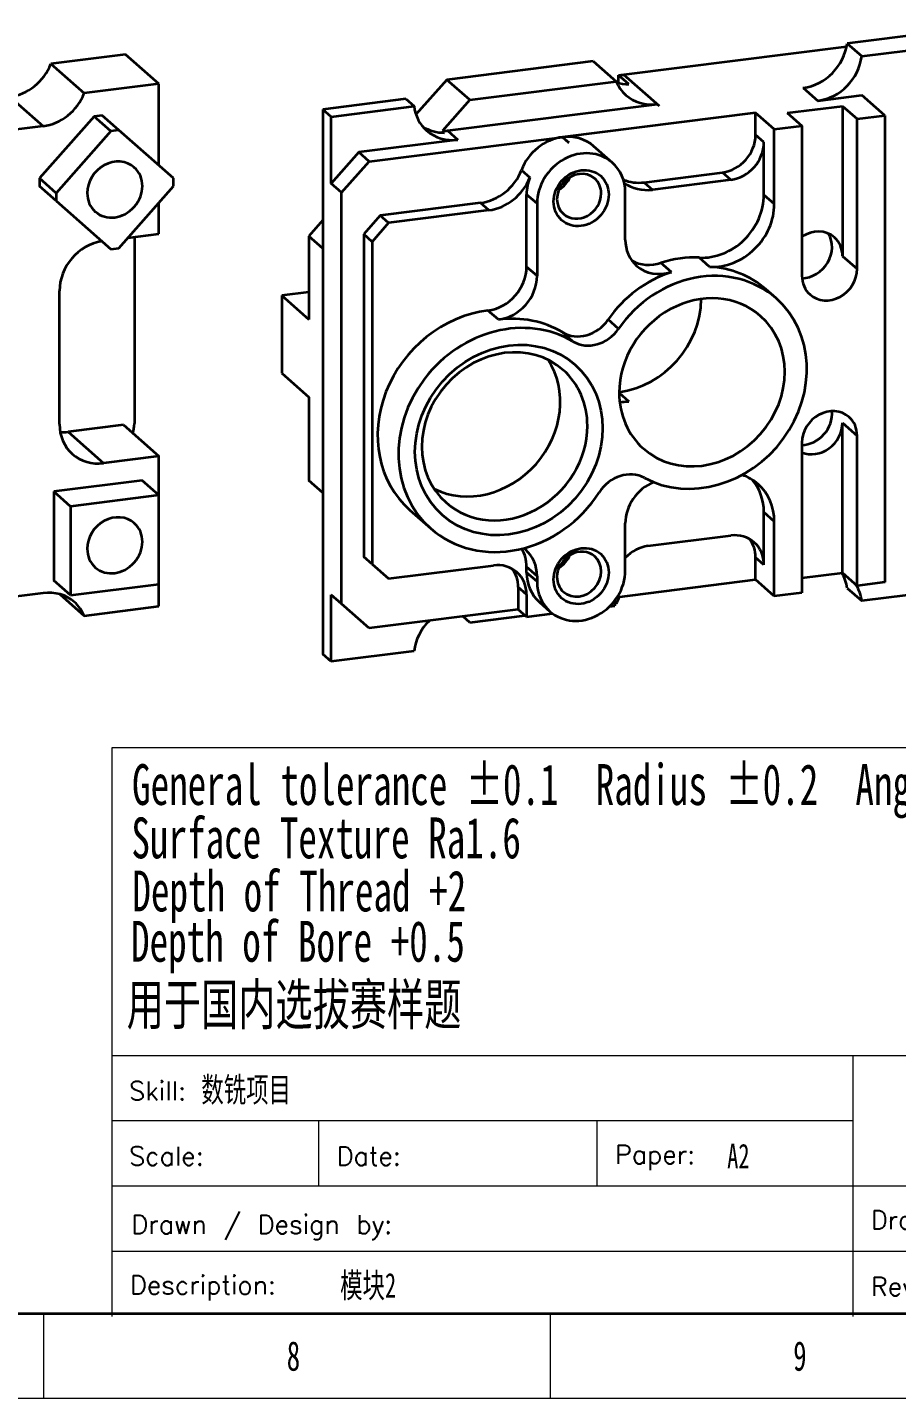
# Model space of a CAD drawing. Header units: millimetres. Extents: x 3154 to 3910, y 100 to 635.
# Drawn here: x 3680.9 to 3810.7, y 99.9 to 304.8 of the extents above; entities that cross this region are included whole.
import ezdxf

# ---------------------------------------------------------------- set-up
doc = ezdxf.new("R2010")
doc.units = ezdxf.units.MM
doc.layers.get('0').update_dxf_attribs({"lineweight": 35})
doc.layers.add('ACAD0', color=7, linetype='Continuous', lineweight=0)
doc.layers.add('EB0', color=7, linetype='Continuous', lineweight=35)
doc.styles.get("Standard").update_dxf_attribs({"font": 'txt.shx', "bigfont": 'gbcbig.shx'})
doc.styles.add('UserTxtStyle2', font='', dxfattribs={"width": 0.667})
doc.styles.add('标准', font='', dxfattribs={"width": 0.667})
doc.styles.get('UserTxtStyle2').set_extended_font_data('宋体')
doc.styles.get('标准').set_extended_font_data('宋体')

msp = doc.modelspace()

# ---------------------------------------------------------------- linework, layer by layer
at = {"layer": 'ACAD0', "color": 7, "linetype": 'Continuous'}
for p, q in [((3693.525698353335, 197.1527064272299), (3693.525698353335, 112.144683006859)), ((3897.265548123967, 197.1527064272316), (3693.525698353335, 197.1527064272305)), ((3897.265548123967, 151.1295565907548), (3693.525698353335, 151.1295565907548)), ((3804.12431342205, 151.1295565907548), (3804.12431342205, 121.8909014028328)), ((3804.12431342205, 141.3833381947805), (3693.525698353335, 141.3833381947805)), ((3724.39517368899, 141.3833381947808), (3724.39517368899, 131.6371197988068)), ((3765.931162379038, 141.3833381947805), (3765.931162379038, 131.6371197988068)), ((3780.007056949988, 131.6371197988068), (3693.525698353335, 131.6371197988068)), ((3897.265548123969, 131.6371197988068), (3780.007056949988, 131.6371197988068)), ((3897.265548123967, 121.8909014028334), (3693.525698353335, 121.8909014028334)), ((3804.12431342205, 121.8909014028328), (3804.12431342205, 112.1446830068596))]:
    msp.add_line(p, q, dxfattribs=at)
at = {"layer": 'EB0', "color": 7, "linetype": 'Continuous', "lineweight": 35}
for p, q in [((3822.241115607591, 304.7642512208002), (3803.28215252305, 302.3756463904501)), ((3803.204917512179, 301.8887710818634), (3769.943558389167, 297.6982337244731)), ((3803.28215252305, 302.3756463904501), (3805.461954575853, 300.4532416774279)), ((3805.461954575853, 300.4532416774279), (3822.77314219209, 302.6342463122728)), ((3695.554079390307, 300.7287499917419), (3684.414247655471, 299.325263114719)), ((3684.414247655471, 299.325263114719), (3689.396652347593, 294.9311951992393)), ((3700.53648408243, 296.3346820762622), (3695.554079390307, 300.7287499917419)), ((3765.380900559446, 299.706079845692), (3743.530528280628, 296.9531916978858)), ((3765.380900559446, 299.706079845692), (3768.80630378528, 296.6851581537995)), ((3770.718823507658, 296.2723398749128), (3769.161822041369, 297.6454860985003)), ((3769.161822041369, 296.4590592260938), (3769.161822041369, 297.6454860985003)), ((3775.237363374547, 293.0295365641535), (3769.943558389167, 297.6982337244731)), ((3700.53648408243, 296.3346820762622), (3689.396652347593, 294.9311951992393)), ((3700.53648408243, 284.1391810936626), (3700.53648408243, 296.3346820762622)), ((3743.530528280628, 296.9531916978858), (3738.92565424673, 291.7317553353977)), ((3746.955931506462, 293.9322700059935), (3743.530528280628, 296.9531916978858)), ((3746.955931506462, 293.9322700059935), (3768.80630378528, 296.6851581537995)), ((3796.742747235221, 295.7389602567757), (3798.922549288025, 293.8165555437698)), ((3678.29458846909, 294.4022615830089), (3683.276993161213, 290.0081936675293)), ((3737.390224079393, 294.0740437205275), (3725.022362977605, 292.5158396859978)), ((3726.267964150635, 291.4173227071279), (3738.635825252424, 292.9755267416576)), ((3737.390224079393, 294.0740437205275), (3738.635825252424, 292.9755267416576)), ((3746.955931506462, 293.9322700059935), (3742.878178098292, 289.3085322520516)), ((3743.618229073869, 289.3597620804973), (3774.916418752849, 293.3029633365147)), ((3774.916418752849, 293.3029633365147), (3775.227819046108, 293.0283306093459)), ((3794.358784935633, 291.9861273051274), (3802.597662277158, 293.0241282826529)), ((3798.922549288025, 293.8165555437698), (3805.471499774889, 294.6416457502858)), ((3802.597662277158, 293.0241282826529), (3804.777464329961, 291.1017235696306)), ((3802.597662277158, 293.0241282826529), (3802.597662277158, 270.6033002031395)), ((3808.896903000723, 291.6207240583933), (3805.471499774889, 294.6416457502858)), ((3690.891142403009, 291.4712088435178), (3682.735069950406, 282.2230919644521)), ((3692.056295610524, 291.6180043495357), (3690.891142403009, 291.4712088435178)), ((3693.382344749071, 289.2741748857779), (3690.891142403009, 291.4712088435178)), ((3694.547497956586, 289.4209703917959), (3692.056295610524, 291.6180043495357)), ((3725.022362977605, 292.5158396859978), (3725.022362977605, 211.1365630479887)), ((3726.267964150635, 291.4173227071279), (3725.022362977605, 292.5158396859978)), ((3726.267964150635, 281.4525202880109), (3726.267964150635, 291.4173227071279)), ((3789.616545678356, 292.0163853058266), (3760.790019298552, 288.3845765613006)), ((3792.419148317675, 289.5447221033849), (3789.616545678356, 292.0163853058266)), ((3789.616545678356, 288.6947821776395), (3789.616545678356, 292.0163853058266)), ((3794.358784935633, 291.9861273051274), (3796.538586988438, 290.0637225921048)), ((3804.777464329961, 291.1017235696306), (3808.896903000723, 291.6207240583933)), ((3804.777464329961, 268.6808954901172), (3804.777464329961, 291.1017235696306)), ((3808.896903000723, 291.6207240583933), (3808.896903000723, 221.867044438751)), ((3683.276993161213, 290.0081936675293), (3630.463875293118, 283.3543662467074)), ((3693.382344749071, 289.2741748857779), (3685.226272296467, 280.0260580067122)), ((3694.547497956586, 289.4209703917959), (3693.382344749071, 289.2741748857779)), ((3702.703570409166, 282.227990596945), (3694.547497956586, 289.4209703917959)), ((3743.18957839155, 289.0339030073339), (3742.878178098292, 289.3085322520516)), ((3743.618229073869, 289.3597620804973), (3745.175230540157, 287.98661585691)), ((3792.419148317675, 289.5447221033849), (3796.538586988438, 290.0637225921048)), ((3792.419148317675, 278.3888733007431), (3792.419148317675, 289.5447221033849)), ((3796.538586988438, 290.0637225921048), (3796.538586988438, 267.6428945125916)), ((3745.175230540157, 287.98661585691), (3730.387402821397, 286.1235246868761)), ((3731.944404287686, 284.7503784632892), (3760.780474541505, 288.3833818289563)), ((3760.780474541505, 288.3833818289563), (3761.714675421278, 287.5594940948034)), ((3760.790019298552, 288.3845765613006), (3761.724220178325, 287.5606888271484)), ((3761.724220167128, 287.5606888257535), (3761.714675421278, 287.5594932664435)), ((3768.243689429741, 284.5531499279887), (3765.441086790422, 287.0248131304453)), ((3790.862146851387, 287.5962651991398), (3789.616545678356, 288.6947821776395)), ((3790.862146851387, 279.76201952433), (3790.862146851387, 287.5962651991398)), ((3730.387402821397, 286.1235246868761), (3726.267964150635, 281.4525202880109)), ((3731.944404287686, 284.7503784632892), (3730.387402821397, 286.1235246868761)), ((3727.824965616924, 280.0793740644235), (3731.944404287686, 284.7503784632892)), ((3754.67036039811, 283.4615757394545), (3755.91596157114, 282.3630587605847)), ((3773.000703590069, 281.6189781528755), (3784.67321927325, 283.0895768991537)), ((3785.918820446647, 281.9910599203303), (3784.67321927325, 283.0895768991537)), ((3682.735069950406, 282.2230919644521), (3682.735069950402, 281.0487279163167)), ((3685.226272296467, 280.0260580067122), (3682.735069950406, 282.2230919644521)), ((3685.226272296463, 278.8516939585769), (3682.735069950402, 281.0487279163167)), ((3694.547497956559, 271.805509669744), (3702.703570409162, 281.05362654881)), ((3702.703570409162, 281.05362654881), (3702.703570409166, 282.227990596945)), ((3727.824965616924, 280.0793740644235), (3726.267964150635, 281.4525202880109)), ((3773.000703590069, 281.6189781528755), (3774.2463047631, 280.5204611740053)), ((3785.918820446647, 281.9910599203303), (3774.2463047631, 280.5204611740053)), ((3685.226272296467, 280.0260580067122), (3685.226272296463, 278.8516939585769)), ((3685.226272296463, 278.8516939585769), (3693.382344749044, 271.658714163726)), ((3727.824965616924, 218.6297022646488), (3727.824965616924, 280.0793740644235)), ((3755.434974663102, 269.0160262104466), (3755.434974663102, 279.8112579153817)), ((3756.99197612939, 278.4381116917942), (3755.434974663102, 279.8112579153817)), ((3770.174178232236, 273.0527114299699), (3770.174178232214, 280.0989129087641)), ((3790.862146851387, 279.76201952433), (3792.419148317675, 278.3888733007431)), ((3700.53648408243, 273.9138609617087), (3700.53648408243, 278.5963816244778)), ((3733.592179755991, 276.6539708385909), (3731.120516553534, 273.8513681992718)), ((3748.560245492892, 278.5397698646419), (3733.592179755991, 276.6539708385909)), ((3734.837780929022, 275.5554538597213), (3733.592179755991, 276.6539708385909)), ((3749.805846665922, 277.4412528857717), (3734.837780929022, 275.5554538597213)), ((3749.805846665922, 277.4412528857717), (3748.560245492892, 278.5397698646419)), ((3756.99197612939, 278.4381116917942), (3756.99197612939, 267.6428799868593)), ((3725.022362977605, 275.9669048625112), (3722.933334926817, 273.5981697035596)), ((3734.837780929022, 275.5554538597213), (3732.366117726564, 272.7528512204021)), ((3695.890689638922, 273.3285458788586), (3700.53648408243, 273.9138609617087)), ((3696.890454565354, 273.4545044200427), (3696.890454565354, 245.5741270365906)), ((3725.022362977605, 271.7558201354855), (3722.933334926817, 273.5981697035596)), ((3722.933334926817, 273.5981697035596), (3722.933334926865, 261.1421579732579)), ((3731.120516553534, 273.8513681992718), (3731.120516553534, 225.6881089118212)), ((3732.366117726564, 272.7528512204021), (3731.120516553534, 273.8513681992718)), ((3732.366117726564, 272.7528512204021), (3732.366117726564, 224.589591932951)), ((3693.382344749044, 271.658714163726), (3694.547497956559, 271.805509669744)), ((3802.597662277158, 270.6033002031395), (3804.777464329961, 268.6808954901172)), ((3756.99197612939, 267.6428799868593), (3755.434974663102, 269.0160262104466)), ((3777.050475139166, 268.2147323993507), (3775.4934736637, 269.5878786689889)), ((3782.759774882784, 268.9922545659814), (3781.202773416496, 270.3654007895689)), ((3685.706504867686, 245.4726341774239), (3685.706504867686, 265.4022529459984)), ((3722.933334926849, 265.2223638947728), (3718.885131114514, 264.7123381545852)), ((3718.885131114514, 264.7123381545852), (3718.885131114467, 253.086727206292)), ((3718.885131114514, 264.7123381545852), (3722.933334926865, 261.1421579732579)), ((3792.686789243034, 264.2887503681269), (3791.129787776746, 265.6618965917141)), ((3751.22476126212, 261.103488578045), (3749.667759795831, 262.4766348017141)), ((3769.167657484491, 259.7329359790737), (3767.610655828661, 261.1060821964112)), ((3762.361962915682, 257.8418725849805), (3760.804961373834, 259.2150189071934)), ((3718.885131114467, 253.086727206292), (3722.933334926817, 249.5165470249647)), ((3769.25951775939, 250.1807331373569), (3770.718823507658, 248.8937464384495)), ((3722.933334926817, 249.5165470249647), (3722.933334926817, 237.0605352946573)), ((3695.242679097049, 245.3665268410854), (3687.003801755477, 244.3285258635539)), ((3687.003801755477, 244.3285258635539), (3692.297606740858, 239.6598287033567)), ((3695.242679097049, 245.3665268410854), (3700.53648408243, 240.6978296808885)), ((3802.597662277158, 245.6912767425245), (3804.777464329961, 243.7688720295021)), ((3802.597662277158, 223.2704486630106), (3802.597662277158, 245.6912767425245)), ((3796.538586988438, 242.7308710519763), (3796.538586988438, 220.3100429724627)), ((3804.777464329961, 221.3480439499775), (3804.777464329961, 243.7688720295021)), ((3700.53648408243, 240.6978296808885), (3692.297606740858, 239.6598287033567)), ((3700.53648408243, 234.885017241814), (3700.53648408243, 240.6978296808885)), ((3698.064820879973, 237.064819294618), (3684.88261713363, 235.4040177306735)), ((3700.556023226034, 234.8677853368781), (3698.064820879973, 237.064819294618)), ((3725.022362977605, 235.2181857265834), (3722.933334926817, 237.0605352946573)), ((3684.88261713363, 235.4040177306735), (3684.882617133534, 222.1176052184421)), ((3687.373819479692, 233.2069837729337), (3684.88261713363, 235.4040177306735)), ((3700.556023226034, 234.8677853368781), (3687.373819479692, 233.2069837729337)), ((3700.556023226034, 221.5813728245794), (3700.556023226034, 234.8677853368781)), ((3687.373819479692, 233.2069837729337), (3687.373819479595, 219.9205712607023)), ((3738.016228068653, 232.6570233957979), (3741.13023100123, 229.9107309486232)), ((3790.862146851387, 224.4857918350766), (3790.862146851387, 232.3200375098867)), ((3792.419148317675, 230.9468912862993), (3790.862146851387, 232.3200375098867)), ((3770.174178232214, 223.6316459413114), (3770.174178232214, 230.6778531961612)), ((3792.419148317675, 219.7910424836571), (3792.419148317675, 230.9468912862993)), ((3773.560503170745, 227.2883943153987), (3785.91882044628, 228.8453959408537)), ((3732.366117726564, 224.589591932951), (3731.120516553534, 225.6881089118212)), ((3789.616545678356, 222.2627056861298), (3789.616545678356, 225.5843088139466)), ((3790.862146851387, 224.4857918350766), (3789.616545678356, 225.5843088139466)), ((3732.366117726564, 224.589591932951), (3734.837780929022, 222.4097898801472)), ((3734.837780929022, 222.4097898801472), (3750.491648258501, 224.3819917854095)), ((3755.434974663102, 223.3439908079338), (3755.434974663102, 224.1743830794567)), ((3756.99197612939, 222.8012368558695), (3755.434974663102, 224.1743830794567)), ((3756.99197612939, 221.9708445843467), (3755.434974663102, 223.3439908079338)), ((3687.373819479595, 219.9205712607023), (3684.882617133534, 222.1176052184421)), ((3687.373819479595, 219.9205712607023), (3700.556023226034, 221.5813728245794)), ((3700.53648408243, 218.2770085663346), (3700.53648408243, 221.5789111238744)), ((3756.99197612939, 222.8012368558695), (3756.99197612939, 221.9708445843467)), ((3768.976581294508, 219.6623145989893), (3789.616545678356, 222.2627056861298)), ((3792.419148317675, 219.7910424836571), (3789.616545678356, 222.2627056861298)), ((3796.538586988438, 222.5070769302023), (3802.597662277158, 223.2704486630106)), ((3802.597662277158, 223.2704486630106), (3804.777464329961, 221.3480439499775)), ((3808.896903000723, 221.867044438751), (3804.777464329961, 221.3480439499775)), ((3822.77314219209, 221.2549696742638), (3805.461954575853, 219.0739650394188)), ((3683.276993161213, 220.254514048104), (3630.463875293118, 213.6006866269337)), ((3685.758200582482, 220.0823345319084), (3689.396652347593, 216.8735216893119)), ((3727.824965616924, 218.6297022646488), (3726.267964150635, 220.0028484882359)), ((3726.267964150635, 210.0380460691189), (3726.267964150635, 220.0028484882359)), ((3754.189373490071, 221.1209046589491), (3754.189373490071, 217.7993015305924)), ((3755.434974663102, 220.0223876795603), (3754.189373490071, 221.1209046589491)), ((3755.434974663102, 220.0223876795603), (3755.434974663102, 216.7007845518174)), ((3796.538586988438, 220.3100429724627), (3792.419148317675, 219.7910424836571)), ((3803.28215252305, 220.9963697524411), (3805.461954575853, 219.0739650394188)), ((3689.396652347593, 216.8735216893119), (3700.53648408243, 218.2770085663346)), ((3731.944404287686, 214.9966988433092), (3727.824965616924, 218.6297022646488)), ((3754.189373490071, 217.7993015305924), (3731.944404287686, 214.9966988433092)), ((3755.434974663102, 216.7007845518174), (3754.189373490071, 217.7993015305924)), ((3755.434974663102, 216.7007845518174), (3759.32861469408, 217.1913375752354)), ((3757.365463465575, 218.8897539287046), (3758.922464931863, 217.5166077051172)), ((3767.837539208078, 218.2633609071439), (3768.617176765616, 218.3615859086906)), ((3768.617176765616, 218.3615859086906), (3768.617176765688, 219.1473866690678)), ((3768.617176765638, 218.6036568791025), (3768.80630378528, 218.6274846438727)), ((3746.955931506462, 215.8745964960666), (3745.950502678742, 216.7613013757736)), ((3746.955931506462, 215.8745964960666), (3755.194802317906, 216.9125966508791)), ((3726.267964150635, 210.0380460691189), (3725.022362977605, 211.1365630479887)), ((3738.635825252424, 211.5962501036485), (3726.267964150635, 210.0380460691189)), ((3185.892085676875, 112.6356634755134), (3897.485370032705, 112.6356444084448))]:
    msp.add_line(p, q, dxfattribs=at)
at = {"layer": 'EB0', "color": 7, "linetype": 'Continuous', "lineweight": 18}
for p, q in [((3683.370903815823, 99.90588942771319), (3683.370903815823, 112.635662302155)), ((3758.98564637528, 99.90588942771319), (3758.98564637528, 112.635662302155)), ((3910.215131494194, 99.90588942771319), (3154.067705899625, 99.90588942771319))]:
    msp.add_line(p, q, dxfattribs=at)
at = {"layer": 'EB0', "color": 7, "linetype": 'Continuous', "lineweight": 35}
for centre, major_axis, ratio, start_param, end_param in [((3796.742747235259, 302.3821665129447), (-4.660612830044818, -5.284638216623797), 0.8819171036881971, 0.7853981633916606, 2.23086560230582), ((3678.304132687892, 301.0466633328745), (4.660612830061158, 5.284638216642326), 0.8819171036881972, 3.925542770466155, 5.113390369286312), ((3798.922549288063, 300.4597617999224), (-4.660612830044818, -5.284638216623797), 0.8819171036881971, 0.7853981633916611, 2.23086560230582), ((3769.934014060716, 304.3402305432573), (4.660612830046681, 5.284638216625911), 0.8819171036881972, 3.809564396549527, 3.928438880144137), ((3774.916418752839, 299.9461626277777), (4.660612830046681, 5.284638216625911), 0.8819171036881972, 2.740591264688373, 3.141592653589793), ((3771.491015527004, 302.9670843196699), (4.660612830046681, 5.284638216625911), 0.8819171036881972, 3.517895157245954, 3.809564396549526), ((3683.286537380015, 296.6525954173952), (4.660612830061158, 5.284638216642326), 0.8819171036881972, 3.925542770466155, 5.113390369286313), ((3745.175230540214, 294.6298221130809), (-4.660612830044818, -5.284638216623797), 0.8819171036881971, 5.623116031668665, 6.283185307179586), ((3774.916418752839, 299.9461626277777), (4.660612830046681, 5.284638216625911), 0.8819171036881972, 3.141592653589793, 3.926990816988876), ((3775.227819046097, 299.6715333830601), (4.660612830046681, 5.284638216625911), 0.8819171036881972, 3.926990816988876, 3.92843888014411), ((3743.929629367184, 295.7283390919511), (-4.660612830044818, -5.284638216623797), 0.8819171036881971, 0.1340315614060678, 0.6728805855649677), ((3745.175230540214, 294.6298221130809), (-4.660612830044818, -5.284638216623797), 0.8819171036881971, 0, 0.7853981633887614), ((3743.618229073926, 296.0029683366683), (-4.660612830044818, -5.284638216623797), 0.8819171036881971, 0.6728805855649665, 0.7853981633887593), ((3760.780474541483, 281.7401755727339), (-4.66061224893901, -5.284637557711747), 0.8819171036881971, 3.926990816983971, 5.113390344061086), ((3760.780474541483, 281.7401755727339), (4.66061224893901, 5.284637557711749), 0.8819171036881971, 0, 0.7839500350299492), ((3784.673219273249, 288.0719815914705), (-3.495459622669411, -3.963478662621828), 0.881917103688197, 0.7853981633974483, 2.356194490117995), ((3785.918820446279, 286.9734646126003), (3.49545962266941, 3.963478662621827), 0.8819171036881973, 3.926990817061589, 5.497787143782138), ((3693.964921352816, 280.539842277756), (-2.91288301877801, -3.302898885389872), 0.8819171036881972, 3.141592653589793, 5.497787143782137), ((3763.583077180801, 279.2685123702768), (-4.66061224893901, -5.284637557711747), 0.8819171036881971, 3.141592653589793, 5.497787143782137), ((3693.964921352816, 280.539842277756), (-2.91288301877801, -3.302898885389872), 0.8819171036881972, 0, 3.141592653589793), ((3748.560245492902, 285.1829761208068), (4.660612830044816, 5.284638216623796), 0.8819171036881971, 3.92699081698584, 5.113390344061086), ((3763.271676887544, 279.5431416149941), (-2.330306415022409, -2.642319108311899), 0.8819171036881971, 3.141592653589793, 6.283185307179586), ((3763.583077180801, 279.2685123702768), (-4.66061224893901, -5.284637557711747), 0.8819171036881971, 2.356194469118917, 3.141592653589793), ((3749.805846665932, 284.0844591419371), (4.660612830044816, 5.284638216623796), 0.8819171036881971, 3.926990816985842, 5.113390344061086), ((3762.026075714513, 280.6416585938642), (4.66061224893901, 5.284637557711749), 0.8819171036881971, 1.971797690471293, 2.356194490192345), ((3758.912072781937, 283.3879510410387), (2.330306415022408, 2.642319108311898), 0.8819171036881971, 4.35102185647798, 5.073756104291401), ((3763.271676887544, 279.5431416149941), (-2.330306415022409, -2.642319108311899), 0.8819171036881971, 2.356194490192345, 3.141592653589793), ((3773.000703590079, 288.2621844090402), (-4.660612830044818, -5.284638216623797), 0.8819171036881971, 0.2925972959061371, 0.7853981633960542), ((3774.246304763109, 287.1636674301702), (4.660612830044816, 5.284638216623796), 0.8819171036881971, 3.229541937350248, 3.926990816985847), ((3693.964921352816, 280.539842277756), (-2.91288301877801, -3.302898885389872), 0.8819171036881972, 5.497787143782137, 6.283185307179586), ((3763.271676887544, 279.5431416149941), (-2.330306415022409, -2.642319108311899), 0.8819171036881971, 0, 2.356194490192345), ((3782.623269509862, 278.7240185468047), (-5.82576603755602, -6.605797770779744), 0.8819171036881972, 0.6121185269799052, 2.356194490192345), ((3784.180270976152, 277.3508723232172), (-5.82576603755602, -6.605797770779744), 0.8819171036881972, 0.6121185269799052, 2.356194490192345), ((3798.478223606396, 270.0842997143768), (-2.91288301877801, -3.302898885389872), 0.8819171036881972, 3.141592653589793, 4.417244536163672), ((3692.297606740906, 266.232653728019), (4.660612830044816, 5.284638216623796), 0.8819171036881971, 0.8238798456214944, 2.356194490192344), ((3775.941395666276, 273.7793125293651), (4.078038556186509, 4.624061081401031), 0.8819171036881969, 2.356194490192345, 3.141592653589793), ((3796.921222140108, 271.457445937964), (-2.91288301877801, -3.302898885389872), 0.8819171036881972, 0.6963568463519739, 2.871042890611219), ((3798.478223606396, 270.0842997143768), (-2.91288301877801, -3.302898885389872), 0.8819171036881972, 2.356194490192345, 3.141592653589793), ((3778.503830839101, 254.4840270508203), (11.06895547135644, 12.55101576448152), 0.881917103688197, 0.6121185269799089, 0.9789112352682832), ((3749.667759795723, 268.289441009934), (-4.078036741297944, -4.62405902351083), 0.8819171036881971, 0.7853981634162202, 2.356191810675169), ((3774.384394199987, 275.1524587529526), (-4.078038556186509, -4.624061081401031), 0.8819171036881969, 0.1920797190735665, 0.9789112140448526), ((3775.941395666276, 273.7793125293651), (4.078038556186509, 4.624061081401031), 0.8819171036881969, 3.141592653589793, 4.120503867634644), ((3780.06083230539, 253.1108808272325), (-11.06895547135644, -12.55101576448152), 0.8819171036881969, 3.141592653589793, 3.753711180569701), ((3800.6580256592, 268.1618950013543), (-2.91288301877801, -3.302898885389872), 0.8819171036881972, 0, 2.356194490192345), ((3751.224761262012, 266.9162947863466), (4.078036741297944, 4.62405902351083), 0.8819171036881971, 3.926990817006013, 5.497784464264962), ((3780.060831970403, 253.1108807661439), (11.06895540508794, 12.5510156893401), 0.881917103688197, 0.9789112140379788, 1.704969568981355), ((3781.617833771678, 251.7377346036454), (11.06895547135644, 12.55101576448152), 0.881917103688197, 0, 1.704969576454056), ((3800.6580256592, 268.1618950013543), (-2.91288301877801, -3.302898885389872), 0.8819171036881972, 5.497787143782137, 6.283185307179586), ((3781.617833771678, 251.7377346036454), (-8.738649056334033, -9.908696656169619), 0.881917103688197, 3.141592653589793, 5.497787143782137), ((3781.617833771678, 251.7377346036454), (11.06895547135644, 12.55101576448152), 0.881917103688197, 3.346975951867308, 6.283185307179586), ((3749.667760143765, 245.8686189373574), (11.65153207511205, 13.2115955415595), 0.8819171036881966, 0.7853981845128029, 3.141592653589793), ((3769.161822041369, 262.7229043923445), (8.738649056334031, 9.908696656169619), 0.881917103688197, 3.934927658232219, 5.48985030253716), ((3752.781763076342, 243.1223264901825), (11.65153207511205, 13.2115955415595), 0.8819171036881966, 0.1649473376034511, 3.141592653589793), ((3751.224761262057, 244.495472777009), (11.65153218779538, 13.21159566933039), 0.881917103688197, 0.164947324188637, 0.7853981633936284), ((3763.679021318105, 263.6308826093007), (-3.495459547868574, -3.96347857780565), 0.881917103688197, 0.1649473242118569, 1.704969568966793), ((3781.617833771678, 251.7377346036454), (-8.738649056334033, -9.908696656169619), 0.881917103688197, 0, 3.141592653589793), ((3765.236022867485, 262.2577364134195), (-3.495459622533613, -3.963478662467848), 0.8819171036881972, 0.1649473376034412, 1.704969576454052), ((3752.158962489827, 243.6715849796176), (-8.738649056334033, -9.908696656169619), 0.881917103688197, 3.141592653589793, 6.283185307179586), ((3748.110758677477, 247.2417651609446), (-8.738649056334033, -9.908696656169619), 0.881917103688197, 0.2337492276596077, 2.90784342593014), ((3752.158962489827, 243.6715849796176), (-8.738649056334033, -9.908696656169619), 0.881917103688197, 2.356194490192345, 3.141592653589793), ((3781.617833771678, 251.7377346036454), (-8.738649056334033, -9.908696656169619), 0.881917103688197, 5.497787143782137, 6.283185307179586), ((3770.718823507658, 261.349758168757), (8.738649056334031, 9.908696656169619), 0.881917103688197, 3.814944270836556, 3.926990816987241), ((3800.6580256592, 243.2498715407392), (-2.91288301877801, -3.302898885389872), 0.8819171036881972, 3.141592653589793, 5.497787143782137), ((3796.921222140108, 246.545422477349), (-2.91288301877801, -3.302898885389872), 0.8819171036881972, 0.6923788134457286, 2.445235807237693), ((3800.6580256592, 243.2498715407392), (-2.91288301877801, -3.302898885389872), 0.8819171036881972, 2.356194490192346, 3.141592653589793), ((3692.297606740824, 246.303034959434), (4.660612829986916, 5.284638216558144), 0.8819171036881969, 2.356194490192345, 3.141592653589793), ((3687.003801755444, 250.9717321196309), (4.660612829986916, 5.284638216558144), 0.8819171036881969, 3.74558153569424, 3.926990816992391), ((3692.771015894592, 245.0551265478279), (2.912883018777964, 3.30289888538982), 0.881917103688197, 5.150538010968865, 5.497787143782138), ((3752.158962489827, 243.6715849796176), (-8.738649056334033, -9.908696656169619), 0.881917103688197, 0, 2.356194490192345), ((3798.478223606396, 245.1722762537615), (-2.91288301877801, -3.302898885389872), 0.8819171036881972, 0.2951444442210189, 2.356194490192345), ((3692.297606740824, 246.303034959434), (4.660612829986916, 5.284638216558144), 0.8819171036881969, 3.141592653589793, 3.926990816992392), ((3770.329822676381, 232.9507670386848), (-3.495459622533613, -3.963478662467848), 0.8819171036881972, 3.346975951867318, 4.886998190717918), ((3784.180270976152, 229.9088903087737), (-5.82576603755602, -6.605797770779744), 0.8819171036881972, 3.141592653589793, 3.501516746698397), ((3775.941399970429, 231.404443893115), (4.078041599705731, 4.624064532427447), 0.8819171036881969, 1.052259646517629, 2.35619260733171), ((3782.623269509862, 231.2820365323612), (-5.82576603755602, -6.605797770779744), 0.8819171036881972, 2.356194490192345, 3.007561092178282), ((3784.180270976152, 229.9088903087737), (-5.82576603755602, -6.605797770779744), 0.8819171036881972, 2.356194490192345, 3.141592653589793), ((3752.781763076342, 243.1223264901825), (11.65153207511205, 13.2115955415595), 0.8819171036881966, 3.141592653589793, 4.886998190717916), ((3693.964921352816, 227.3941782988046), (-2.91288301877801, -3.302898885389872), 0.8819171036881972, 3.141592653589793, 5.497787143782136), ((3693.964921352816, 227.3941782988046), (-2.91288301877801, -3.302898885389872), 0.8819171036881972, 0, 3.141592653589793), ((3785.918820446279, 223.8629912485372), (3.495459622669399, 3.963478662621817), 0.8819171036881973, 0, 0.7853981633974483), ((3784.673219273249, 224.9615082274071), (-3.4954596226694, -3.963478662621815), 0.8819171036881968, 2.356194490192345, 2.962462044340509), ((3785.918820446279, 223.8629912485372), (3.495459622669399, 3.963478662621817), 0.8819171036881973, 5.497787143782137, 6.283185307179586), ((3693.964921352816, 227.3941782988046), (-2.91288301877801, -3.302898885389872), 0.8819171036881972, 5.497787143782136, 6.283185307179586), ((3749.667759795851, 223.4477969914454), (-4.078036741206135, -4.624059023406728), 0.8819171036881969, 2.356191963357835, 2.85688447486806), ((3751.22476126214, 222.0746507678582), (4.078036741206134, 4.624059023406729), 0.8819171036881969, 0, 0.07182042458107767), ((3751.22476126214, 222.0746507678582), (4.078036741206134, 4.624059023406729), 0.8819171036881969, 5.497784616947627, 6.283185307179586), ((3763.271676887544, 223.0758745075466), (-2.330306415022409, -2.642319108311899), 0.8819171036881971, 3.141592653589793, 5.497787143782136), ((3758.912072781937, 226.9206839335912), (2.330306415022408, 2.642319108311898), 0.8819171036881971, 4.351021856477955, 5.073756104291423), ((3763.271676887544, 223.0758745075466), (-2.330306415022409, -2.642319108311899), 0.8819171036881971, 0, 3.141592653589793), ((3773.560503170966, 222.3059896231771), (3.495459622622305, 3.963478662568414), 0.8819171036881969, 0.7853981634421232, 1.54004250006222), ((3750.491648258502, 219.3995870936033), (3.495459622311238, 3.963478662215699), 0.8819171036881968, 0, 0.7853981633974483), ((3749.246047085472, 220.4981040724733), (3.495459622311238, 3.963478662215699), 0.8819171036881968, 5.497787143782137, 6.104054697919505), ((3750.491648258502, 219.3995870936033), (3.495459622311238, 3.963478662215699), 0.8819171036881968, 5.497787143678003, 6.283185307179586), ((3762.026075714513, 224.1743914864162), (4.66061224893901, 5.284637557711749), 0.8819171036881971, 2.356194490192345, 3.141592653589793), ((3763.583077180801, 222.801245262829), (-4.66061224893901, -5.284637557711747), 0.8819171036881971, 0, 2.356194490192345), ((3763.583077180801, 222.801245262829), (-4.66061224893901, -5.284637557711747), 0.8819171036881971, 5.497787143782139, 6.283185307179586), ((3763.271676887544, 223.0758745075466), (-2.330306415022409, -2.642319108311899), 0.8819171036881971, 5.497787143782136, 6.283185307179586), ((3796.742747235259, 219.3420743810177), (4.660612830044816, 5.284638216623796), 0.8819171036881971, 5.623116031668662, 5.99878254717907), ((3798.922549288063, 217.4196696679954), (4.660612830044816, 5.284638216623796), 0.8819171036881971, 5.623116031668663, 6.028528223576166), ((3683.286537380015, 213.6125172153249), (-4.660612830061159, -5.284638216642327), 0.8819171036881971, 3.141592653589793, 3.928438863508327), ((3774.916418752839, 216.906084425721), (4.660612830046681, 5.284638216625911), 0.8819171036881972, 1.80048829978888, 1.971797715696317), ((3683.286537380015, 213.6125172153249), (-4.660612830061159, -5.284638216642327), 0.8819171036881971, 2.740591264688172, 3.141592653589793), ((3745.175230540214, 211.5897299811539), (-4.660612830044818, -5.284638216623797), 0.8819171036881971, 4.628650086176195, 5.37245825589561)]:
    msp.add_ellipse(centre, major_axis=major_axis, ratio=ratio, start_param=start_param, end_param=end_param, dxfattribs=at)
for centre, major_axis, ratio in [((3763.583077180801, 279.2685123702768), (2.912883018778011, 3.302898885389874), 0.8819171036881966), ((3752.781763076342, 243.1223264901825), (9.903802263845233, 11.22985621032556), 0.8819171036881971), ((3763.583077180801, 222.801245262829), (2.912883018778011, 3.302898885389874), 0.8819171036881966)]:
    msp.add_ellipse(centre, major_axis=major_axis, ratio=ratio, dxfattribs=at)

# ---------------------------------------------------------------- texts
at = {"color": 0, "style": '标准', "width": 0.667}
for s, p in [('General tolerance ±0.1  Radius ±0.2  Angle ±0.5°', (3696.535746763752, 188.5962347659022)), ('Surface Texture Ra1.6', (3696.446254104063, 180.6218872766535)), ('Depth of Thread +2', (3696.58385453496, 172.6958817507594)), ('Depth of Bore +0.5', (3696.384526454937, 165.1754681084324)), ('用于国内选拔赛样题', (3695.735785718653, 155.7456933454841))]:
    msp.add_text(s, height=6.102065354662177, dxfattribs=at).set_placement(p)
at = {"layer": 'EB0', "color": 7, "lineweight": 9, "width": 0.667}
for s, height, style, p in [('数铣项目', 3.677925888252485, '标准', (3706.881526289255, 144.2147826120054)), ('A2', 3.677925888252485, '标准', (3785.382340083278, 134.2961675187618)), ('模块2', 3.677925888252485, '标准', (3727.598752077167, 114.9917924230706)), ('8', 4.413511065902982, 'UserTxtStyle2', (3719.632773858049, 104.0640137186976)), ('9', 4.413511065902982, 'UserTxtStyle2', (3795.23933916228, 104.0640126200846))]:
    msp.add_text(s, height=height, dxfattribs=dict(at, style=style)).set_placement(p)
at = {"layer": 'EB0', "color": 7, "lineweight": 9}
for s, p in [('Skill:', (3696.102224665973, 144.4883750855742)), ('Scale:', (3696.102224665973, 134.7421566896004)), ('Date:', (3727.097303769637, 134.7421566896008)), ('Paper:', (3768.633292459684, 134.9749139546099)), ('Drawn / Design by:', (3696.439788629638, 124.5304237636075)), ('Drawing No:', (3806.826443502696, 125.2087449359204)), ('Description:', (3696.227828433981, 115.4824771626616)), ('Rev:', (3806.832830134968, 115.2497198976527))]:
    msp.add_text(s, height=2.793087180111461, dxfattribs=at).set_placement(p)

doc.saveas('drawing.dxf')
